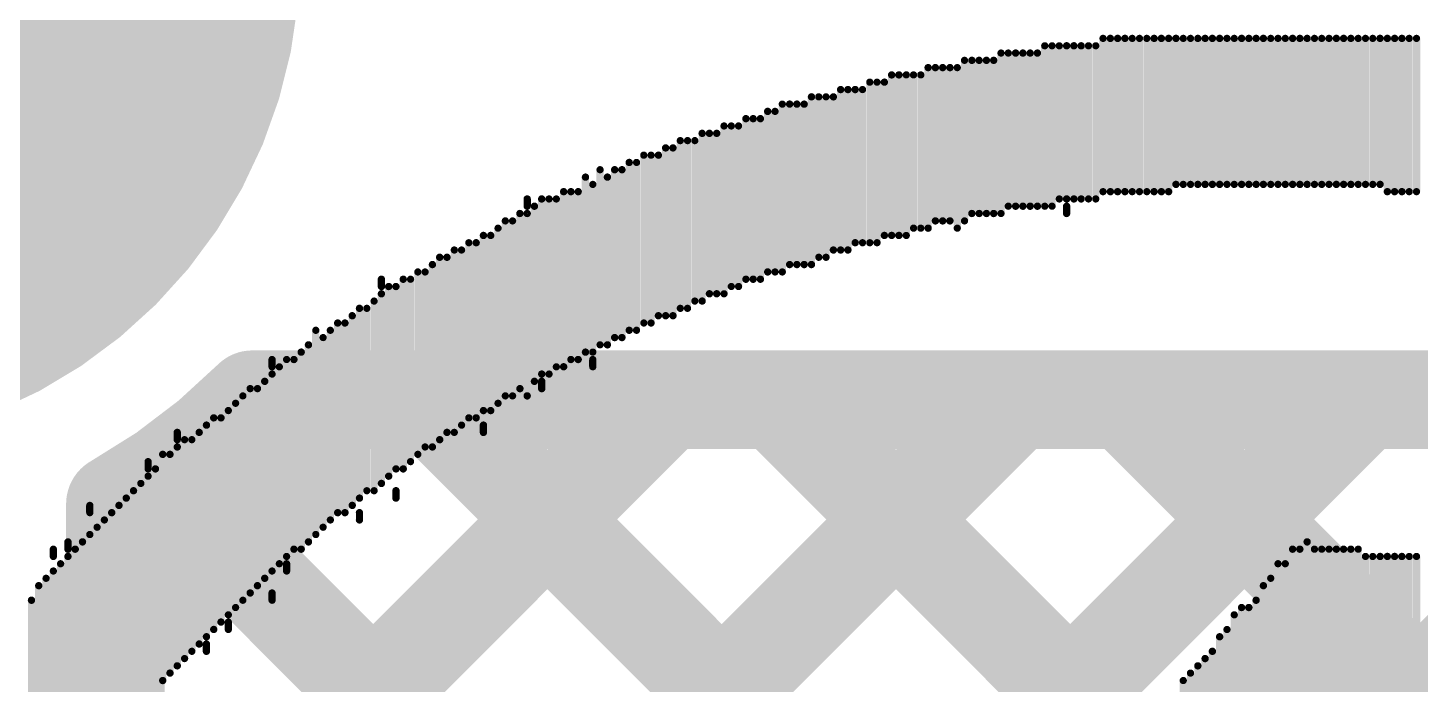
# Model space of a CAD drawing. Header units: millimetres. Extents: x 1.22 to 4.12, y 1.17 to 3.21.
# Drawn here: x 1.4569 to 1.5699, y 2.7019 to 2.7552 of the extents above; entities that cross this region are included whole.
import ezdxf

# ---------------------------------------------------------------- set-up
doc = ezdxf.new("R2010")
doc.units = ezdxf.units.MM
doc.header["$MEASUREMENT"] = 0
for name, color, linetype in [('BottomLayer', 5, 'Continuous'), ('Mechanical2', 216, 'Continuous'), ('PadHoleLayer', 156, 'Continuous'), ('TopLayer', 1, 'Continuous'), ('TopOverlay', 2, 'Continuous')]:
    doc.layers.add(name, color=color, linetype=linetype)

msp = doc.modelspace()

# ---------------------------------------------------------------- linework, layer by layer
at = {"layer": 'BottomLayer', "const_width": 0.008}
for points in [[(1.464, 2.62366), (1.56534, 2.725)], [(1.464, 2.59537), (1.59363, 2.725)], [(1.464, 2.70851), (1.48049, 2.725)], [(1.464, 2.68022), (1.50877, 2.725)], [(1.464, 2.65194), (1.53706, 2.725)], [(1.47512, 2.725), (1.81269, 2.725)], [(1.48936, 2.725), (1.63108, 2.58328)], [(1.51764, 2.725), (1.63615, 2.60649)], [(1.54593, 2.725), (1.65513, 2.6158)], [(1.46742, 2.71865), (1.67883, 2.50724)], [(1.464, 2.4815), (1.464, 2.71655)]]:
    msp.add_lwpolyline(points, dxfattribs=at)
msp.add_lwpolyline([(1.47512, 2.725, -0.068813), (1.464, 2.71655)], format="xyb", dxfattribs=at)
at = {"layer": 'BottomLayer', "const_width": 0.004}
for points in [[(1.47312, 2.725, 1), (1.47712, 2.725, 1)], [(1.47312, 2.725, 1), (1.47712, 2.725, 1)], [(1.47849, 2.725, 1), (1.48249, 2.725, 1)], [(1.48736, 2.725, 1), (1.49136, 2.725, 1)], [(1.50677, 2.725, 1), (1.51077, 2.725, 1)], [(1.51564, 2.725, 1), (1.51964, 2.725, 1)], [(1.53506, 2.725, 1), (1.53906, 2.725, 1)], [(1.54393, 2.725, 1), (1.54793, 2.725, 1)], [(1.56334, 2.725, 1), (1.56734, 2.725, 1)], [(1.46542, 2.71865, 1), (1.46942, 2.71865, 1)], [(1.462, 2.71655, 1), (1.466, 2.71655, 1)], [(1.462, 2.71655, 1), (1.466, 2.71655, 1)], [(1.462, 2.70851, 1), (1.466, 2.70851, 1)]]:
    msp.add_lwpolyline(points, format="xyb", close=True, dxfattribs=at)
at = {"layer": 'Mechanical2', "const_width": 0.01}
msp.add_lwpolyline([(1.37, 2.71728, -0.414214), (1.47972, 2.827)], format="xyb", dxfattribs=at)
at = {"layer": 'PadHoleLayer', "const_width": 0.04}
msp.add_lwpolyline([(1.419, 2.761, 1), (1.459, 2.761, 1)], format="xyb", close=True, dxfattribs=at)
at = {"layer": 'TopLayer', "const_width": 0.008}
for points in [[(1.464, 2.59537), (1.59363, 2.725)], [(1.464, 2.62366), (1.56534, 2.725)], [(1.464, 2.70851), (1.48049, 2.725)], [(1.464, 2.68022), (1.50877, 2.725)], [(1.464, 2.65194), (1.53706, 2.725)], [(1.47512, 2.725), (2.073, 2.725)], [(1.48936, 2.725), (1.63108, 2.58328)], [(1.51764, 2.725), (1.63615, 2.60649)], [(1.54593, 2.725), (1.65513, 2.6158)], [(1.46742, 2.71865), (1.77516, 2.41091)], [(1.464, 2.4189), (1.464, 2.71655)]]:
    msp.add_lwpolyline(points, dxfattribs=at)
msp.add_lwpolyline([(1.47512, 2.725, -0.068813), (1.464, 2.71655)], format="xyb", dxfattribs=at)
at = {"layer": 'TopLayer', "const_width": 0.004}
for points in [[(1.47312, 2.725, 1), (1.47712, 2.725, 1)], [(1.47312, 2.725, 1), (1.47712, 2.725, 1)], [(1.47849, 2.725, 1), (1.48249, 2.725, 1)], [(1.48736, 2.725, 1), (1.49136, 2.725, 1)], [(1.50677, 2.725, 1), (1.51077, 2.725, 1)], [(1.51564, 2.725, 1), (1.51964, 2.725, 1)], [(1.53506, 2.725, 1), (1.53906, 2.725, 1)], [(1.54393, 2.725, 1), (1.54793, 2.725, 1)], [(1.56334, 2.725, 1), (1.56734, 2.725, 1)], [(1.46542, 2.71865, 1), (1.46942, 2.71865, 1)], [(1.462, 2.71655, 1), (1.466, 2.71655, 1)], [(1.462, 2.71655, 1), (1.466, 2.71655, 1)], [(1.462, 2.70851, 1), (1.466, 2.70851, 1)]]:
    msp.add_lwpolyline(points, format="xyb", close=True, dxfattribs=at)
at = {"layer": 'TopOverlay', "const_width": 0.000592}
for points in [[(1.53942, 2.74069), (1.53942, 2.7537)], [(1.54002, 2.74069), (1.54002, 2.7537)], [(1.54061, 2.74128), (1.54061, 2.7537)], [(1.5412, 2.74128), (1.5412, 2.7537)], [(1.54179, 2.74128), (1.54179, 2.7537)], [(1.54238, 2.74128), (1.54238, 2.7537)], [(1.54297, 2.74128), (1.54297, 2.7537)], [(1.54357, 2.74128), (1.54357, 2.7537)], [(1.54416, 2.74187), (1.54416, 2.7543)], [(1.54475, 2.74187), (1.54475, 2.7543)], [(1.54534, 2.74187), (1.54534, 2.7543)], [(1.54593, 2.74187), (1.54593, 2.7543)], [(1.54652, 2.74187), (1.54652, 2.7543)], [(1.54711, 2.74187), (1.54711, 2.7543)], [(1.54771, 2.74187), (1.54771, 2.7543)], [(1.5483, 2.74187), (1.5483, 2.7543)], [(1.54889, 2.74187), (1.54889, 2.7543)], [(1.54948, 2.74187), (1.54948, 2.7543)], [(1.55007, 2.74246), (1.55007, 2.7543)], [(1.55066, 2.74246), (1.55066, 2.7543)], [(1.55126, 2.74246), (1.55126, 2.7543)], [(1.55185, 2.74246), (1.55185, 2.7543)], [(1.55244, 2.74246), (1.55244, 2.7543)], [(1.55303, 2.74246), (1.55303, 2.7543)], [(1.55362, 2.74246), (1.55362, 2.7543)], [(1.55421, 2.74246), (1.55421, 2.7543)], [(1.55481, 2.74246), (1.55481, 2.7543)], [(1.5554, 2.74246), (1.5554, 2.7543)], [(1.55599, 2.74246), (1.55599, 2.7543)], [(1.55658, 2.74246), (1.55658, 2.7543)], [(1.55717, 2.74246), (1.55717, 2.7543)], [(1.55776, 2.74246), (1.55776, 2.7543)], [(1.55836, 2.74246), (1.55836, 2.7543)], [(1.55895, 2.74246), (1.55895, 2.7543)], [(1.55954, 2.74246), (1.55954, 2.7543)], [(1.56013, 2.74246), (1.56013, 2.7543)], [(1.56072, 2.74246), (1.56072, 2.7543)], [(1.56131, 2.74246), (1.56131, 2.7543)], [(1.5619, 2.74246), (1.5619, 2.7543)], [(1.5625, 2.74246), (1.5625, 2.7543)], [(1.56309, 2.74246), (1.56309, 2.7543)], [(1.56368, 2.74246), (1.56368, 2.7543)], [(1.56427, 2.74246), (1.56427, 2.7543)], [(1.56486, 2.74246), (1.56486, 2.7543)], [(1.56545, 2.74246), (1.56545, 2.7543)], [(1.56605, 2.74246), (1.56605, 2.7543)], [(1.56664, 2.74246), (1.56664, 2.7543)], [(1.56723, 2.74187), (1.56723, 2.7543)], [(1.56782, 2.74187), (1.56782, 2.7543)], [(1.56841, 2.74187), (1.56841, 2.7543)], [(1.569, 2.74187), (1.569, 2.7543)], [(1.5696, 2.74187), (1.5696, 2.7543)], [(1.53292, 2.7395), (1.53292, 2.75252)], [(1.53351, 2.7401), (1.53351, 2.75252)], [(1.5341, 2.7401), (1.5341, 2.75252)], [(1.53469, 2.7401), (1.53469, 2.75252)], [(1.53528, 2.7401), (1.53528, 2.75252)], [(1.53587, 2.7401), (1.53587, 2.75311)], [(1.53647, 2.74069), (1.53647, 2.75311)], [(1.53706, 2.74069), (1.53706, 2.75311)], [(1.53765, 2.74069), (1.53765, 2.75311)], [(1.53824, 2.74069), (1.53824, 2.75311)], [(1.53883, 2.74069), (1.53883, 2.75311)], [(1.527, 2.73832), (1.527, 2.75134)], [(1.52759, 2.73832), (1.52759, 2.75134)], [(1.52818, 2.73832), (1.52818, 2.75134)], [(1.52877, 2.73891), (1.52877, 2.75134)], [(1.52937, 2.73891), (1.52937, 2.75134)], [(1.52996, 2.73891), (1.52996, 2.75193)], [(1.53055, 2.7395), (1.53055, 2.75193)], [(1.53114, 2.7395), (1.53114, 2.75193)], [(1.53173, 2.7395), (1.53173, 2.75193)], [(1.53232, 2.73891), (1.53232, 2.75193)], [(1.52286, 2.73714), (1.52286, 2.75015)], [(1.52345, 2.73714), (1.52345, 2.75015)], [(1.52404, 2.73773), (1.52404, 2.75015)], [(1.52463, 2.73773), (1.52463, 2.75015)], [(1.52523, 2.73773), (1.52523, 2.75075)], [(1.52582, 2.73773), (1.52582, 2.75075)], [(1.52641, 2.73832), (1.52641, 2.75075)], [(1.51813, 2.73536), (1.51813, 2.74897)], [(1.51872, 2.73596), (1.51872, 2.74897)], [(1.51931, 2.73596), (1.51931, 2.74897)], [(1.5199, 2.73596), (1.5199, 2.74897)], [(1.52049, 2.73596), (1.52049, 2.74956)], [(1.52108, 2.73655), (1.52108, 2.74956)], [(1.52168, 2.73655), (1.52168, 2.74956)], [(1.52227, 2.73714), (1.52227, 2.74956)], [(1.51694, 2.73536), (1.51694, 2.74838)], [(1.51753, 2.73536), (1.51753, 2.74838)], [(1.51339, 2.73359), (1.51339, 2.7472)], [(1.51398, 2.73418), (1.51398, 2.7472)], [(1.51458, 2.73418), (1.51458, 2.7472)], [(1.51517, 2.73477), (1.51517, 2.74779)], [(1.51576, 2.73477), (1.51576, 2.74779)], [(1.51635, 2.73477), (1.51635, 2.74779)], [(1.50984, 2.73241), (1.50984, 2.74601)], [(1.51043, 2.73241), (1.51043, 2.74601)], [(1.51103, 2.733), (1.51103, 2.74601)], [(1.51162, 2.733), (1.51162, 2.7466)], [(1.51221, 2.73359), (1.51221, 2.7466)], [(1.5128, 2.73359), (1.5128, 2.7466)], [(1.50689, 2.73122), (1.50689, 2.74483)], [(1.50748, 2.73122), (1.50748, 2.74483)], [(1.50807, 2.73181), (1.50807, 2.74483)], [(1.50866, 2.73181), (1.50866, 2.74542)], [(1.50925, 2.73181), (1.50925, 2.74542)], [(1.50334, 2.72945), (1.50334, 2.74365)], [(1.50452, 2.73004), (1.50452, 2.74365)], [(1.50511, 2.73004), (1.50511, 2.74365)], [(1.5057, 2.73063), (1.5057, 2.74424)], [(1.50629, 2.73063), (1.50629, 2.74424)], [(1.50215, 2.72886), (1.50215, 2.74305)], [(1.50274, 2.72886), (1.50274, 2.74246)], [(1.50393, 2.72945), (1.50393, 2.74305)], [(1.49742, 2.74069), (1.49742, 2.74128)], [(1.4986, 2.72708), (1.4986, 2.74128)], [(1.49919, 2.72708), (1.49919, 2.74128)], [(1.49979, 2.72767), (1.49979, 2.74128)], [(1.50038, 2.72767), (1.50038, 2.74187)], [(1.50097, 2.72826), (1.50097, 2.74187)], [(1.50156, 2.72826), (1.50156, 2.74187)], [(1.49683, 2.7259), (1.49683, 2.7401)], [(1.49742, 2.72531), (1.49742, 2.7401)], [(1.49801, 2.72649), (1.49801, 2.74069)], [(1.5412, 2.7401), (1.5412, 2.74069)], [(1.49505, 2.72471), (1.49505, 2.73891)], [(1.49564, 2.72531), (1.49564, 2.7395)], [(1.49624, 2.72531), (1.49624, 2.7395)], [(1.49269, 2.72353), (1.49269, 2.73773)], [(1.49328, 2.72353), (1.49328, 2.73773)], [(1.49387, 2.72412), (1.49387, 2.73832)], [(1.49446, 2.72412), (1.49446, 2.73832)], [(1.49032, 2.72176), (1.49032, 2.73655)], [(1.49091, 2.72235), (1.49091, 2.73655)], [(1.4915, 2.72235), (1.4915, 2.73714)], [(1.4921, 2.72294), (1.4921, 2.73714)], [(1.48973, 2.72117), (1.48973, 2.73596)], [(1.48559, 2.73418), (1.48559, 2.73477)], [(1.48736, 2.71939), (1.48736, 2.73477)], [(1.48795, 2.71998), (1.48795, 2.73477)], [(1.48855, 2.72057), (1.48855, 2.73536)], [(1.48914, 2.72117), (1.48914, 2.73536)], [(1.48559, 2.71821), (1.48559, 2.73359)], [(1.48618, 2.7188), (1.48618, 2.73418)], [(1.48677, 2.71939), (1.48677, 2.73418)], [(1.48381, 2.71702), (1.48381, 2.73241)], [(1.4844, 2.71762), (1.4844, 2.73241)], [(1.485, 2.71762), (1.485, 2.733)], [(1.48204, 2.71584), (1.48204, 2.73122)], [(1.48263, 2.71584), (1.48263, 2.73122)], [(1.48322, 2.71643), (1.48322, 2.73181)], [(1.48026, 2.71407), (1.48026, 2.73063)], [(1.48085, 2.71466), (1.48085, 2.73004)], [(1.48145, 2.71525), (1.48145, 2.73063)], [(1.47908, 2.71288), (1.47908, 2.72886)], [(1.47967, 2.71347), (1.47967, 2.72945)], [(1.47671, 2.72767), (1.47671, 2.72826)], [(1.4773, 2.7117), (1.4773, 2.72767)], [(1.4779, 2.71229), (1.4779, 2.72826)], [(1.47849, 2.71288), (1.47849, 2.72826)], [(1.50274, 2.72767), (1.50274, 2.72826)], [(1.47612, 2.71052), (1.47612, 2.72649)], [(1.47671, 2.71111), (1.47671, 2.72708)], [(1.4986, 2.7259), (1.4986, 2.72649)], [(1.47435, 2.70874), (1.47435, 2.72531)], [(1.47494, 2.70933), (1.47494, 2.7259)], [(1.47553, 2.70992), (1.47553, 2.7259)], [(1.47316, 2.70756), (1.47316, 2.72412)], [(1.47376, 2.70815), (1.47376, 2.72471)], [(1.47139, 2.70578), (1.47139, 2.72294)], [(1.47198, 2.70637), (1.47198, 2.72353)], [(1.47257, 2.70697), (1.47257, 2.72353)], [(1.49387, 2.72235), (1.49387, 2.72294)], [(1.46902, 2.72176), (1.46902, 2.72235)], [(1.4708, 2.70519), (1.4708, 2.72235)], [(1.46902, 2.70342), (1.46902, 2.72117)], [(1.46961, 2.70401), (1.46961, 2.72176)], [(1.47021, 2.7046), (1.47021, 2.72176)], [(1.46666, 2.71939), (1.46666, 2.71998)], [(1.46784, 2.70223), (1.46784, 2.72057)], [(1.46843, 2.70283), (1.46843, 2.72057)], [(1.46666, 2.70105), (1.46666, 2.7188)], [(1.46725, 2.70164), (1.46725, 2.71939)], [(1.46547, 2.69987), (1.46547, 2.71762)], [(1.46606, 2.69987), (1.46606, 2.71821)], [(1.48677, 2.71702), (1.48677, 2.71762)], [(1.46192, 2.71584), (1.46192, 2.71643)], [(1.46429, 2.69809), (1.46429, 2.71643)], [(1.46488, 2.69868), (1.46488, 2.71702)], [(1.46311, 2.69691), (1.46311, 2.71525)], [(1.4637, 2.6975), (1.4637, 2.71584)], [(1.48381, 2.71525), (1.48381, 2.71584)], [(1.46192, 2.69513), (1.46192, 2.71407)], [(1.46251, 2.69573), (1.46251, 2.71466)], [(1.45897, 2.71229), (1.45897, 2.71288)], [(1.46015, 2.71288), (1.46015, 2.71347)], [(1.46074, 2.69336), (1.46074, 2.71288)], [(1.46133, 2.69454), (1.46133, 2.71347)], [(1.55954, 2.59752), (1.55954, 2.71288)], [(1.56013, 2.59693), (1.56013, 2.71288)], [(1.56072, 2.59693), (1.56072, 2.71347)], [(1.56131, 2.59634), (1.56131, 2.71288)], [(1.5619, 2.59574), (1.5619, 2.71288)], [(1.5625, 2.59515), (1.5625, 2.71288)], [(1.56309, 2.59456), (1.56309, 2.71288)], [(1.56368, 2.59397), (1.56368, 2.71288)], [(1.56427, 2.59397), (1.56427, 2.71288)], [(1.56486, 2.59338), (1.56486, 2.71288)], [(1.45956, 2.69218), (1.45956, 2.7117)], [(1.46015, 2.69277), (1.46015, 2.71229)], [(1.4779, 2.71111), (1.4779, 2.7117)], [(1.55836, 2.5987), (1.55836, 2.7117)], [(1.55895, 2.59811), (1.55895, 2.7117)], [(1.56545, 2.59279), (1.56545, 2.71229)], [(1.56605, 2.59219), (1.56605, 2.71229)], [(1.56664, 2.5916), (1.56664, 2.71229)], [(1.56723, 2.5916), (1.56723, 2.71229)], [(1.56782, 2.59101), (1.56782, 2.71229)], [(1.56841, 2.58983), (1.56841, 2.71229)], [(1.569, 2.58924), (1.569, 2.71229)], [(1.5696, 2.58924), (1.5696, 2.71229)], [(1.45837, 2.6904), (1.45837, 2.71052)], [(1.45897, 2.69099), (1.45897, 2.71111)], [(1.55776, 2.59929), (1.55776, 2.71052)], [(1.45778, 2.68981), (1.45778, 2.70992)], [(1.55717, 2.59989), (1.55717, 2.70992)], [(1.45719, 2.68863), (1.45719, 2.70874)], [(1.47671, 2.70874), (1.47671, 2.70933)], [(1.55658, 2.60048), (1.55658, 2.70874)], [(1.55481, 2.60107), (1.55481, 2.70756)], [(1.5554, 2.60107), (1.5554, 2.70815)], [(1.55599, 2.60048), (1.55599, 2.70815)], [(1.47316, 2.70637), (1.47316, 2.70697)], [(1.55421, 2.60166), (1.55421, 2.70637)], [(1.47139, 2.7046), (1.47139, 2.70519)], [(1.55362, 2.60225), (1.55362, 2.70578)], [(1.55244, 2.60344), (1.55244, 2.70401)], [(1.55303, 2.60284), (1.55303, 2.7046)], [(1.55126, 2.60403), (1.55126, 2.70283)], [(1.55185, 2.60403), (1.55185, 2.70342)], [(1.55066, 2.60462), (1.55066, 2.70223)]]:
    msp.add_lwpolyline(points, dxfattribs=at)
at = {"layer": 'TopOverlay', "const_width": 0.000296}
for points in [[(1.53928, 2.7537, 1), (1.53957, 2.7537, 1)], [(1.53987, 2.7537, 1), (1.54016, 2.7537, 1)], [(1.54046, 2.7537, 1), (1.54075, 2.7537, 1)], [(1.54105, 2.7537, 1), (1.54135, 2.7537, 1)], [(1.54164, 2.7537, 1), (1.54194, 2.7537, 1)], [(1.54223, 2.7537, 1), (1.54253, 2.7537, 1)], [(1.54283, 2.7537, 1), (1.54312, 2.7537, 1)], [(1.54342, 2.7537, 1), (1.54371, 2.7537, 1)], [(1.54401, 2.7543, 1), (1.5443, 2.7543, 1)], [(1.5446, 2.7543, 1), (1.5449, 2.7543, 1)], [(1.54519, 2.7543, 1), (1.54549, 2.7543, 1)], [(1.54578, 2.7543, 1), (1.54608, 2.7543, 1)], [(1.54638, 2.7543, 1), (1.54667, 2.7543, 1)], [(1.54697, 2.7543, 1), (1.54726, 2.7543, 1)], [(1.54756, 2.7543, 1), (1.54785, 2.7543, 1)], [(1.54815, 2.7543, 1), (1.54845, 2.7543, 1)], [(1.54874, 2.7543, 1), (1.54904, 2.7543, 1)], [(1.54933, 2.7543, 1), (1.54963, 2.7543, 1)], [(1.54992, 2.7543, 1), (1.55022, 2.7543, 1)], [(1.55052, 2.7543, 1), (1.55081, 2.7543, 1)], [(1.55111, 2.7543, 1), (1.5514, 2.7543, 1)], [(1.5517, 2.7543, 1), (1.552, 2.7543, 1)], [(1.55229, 2.7543, 1), (1.55259, 2.7543, 1)], [(1.55288, 2.7543, 1), (1.55318, 2.7543, 1)], [(1.55347, 2.7543, 1), (1.55377, 2.7543, 1)], [(1.55407, 2.7543, 1), (1.55436, 2.7543, 1)], [(1.55466, 2.7543, 1), (1.55495, 2.7543, 1)], [(1.55525, 2.7543, 1), (1.55555, 2.7543, 1)], [(1.55584, 2.7543, 1), (1.55614, 2.7543, 1)], [(1.55643, 2.7543, 1), (1.55673, 2.7543, 1)], [(1.55702, 2.7543, 1), (1.55732, 2.7543, 1)], [(1.55762, 2.7543, 1), (1.55791, 2.7543, 1)], [(1.55821, 2.7543, 1), (1.5585, 2.7543, 1)], [(1.5588, 2.7543, 1), (1.55909, 2.7543, 1)], [(1.55939, 2.7543, 1), (1.55969, 2.7543, 1)], [(1.55998, 2.7543, 1), (1.56028, 2.7543, 1)], [(1.56057, 2.7543, 1), (1.56087, 2.7543, 1)], [(1.56117, 2.7543, 1), (1.56146, 2.7543, 1)], [(1.56176, 2.7543, 1), (1.56205, 2.7543, 1)], [(1.56235, 2.7543, 1), (1.56264, 2.7543, 1)], [(1.56294, 2.7543, 1), (1.56324, 2.7543, 1)], [(1.56353, 2.7543, 1), (1.56383, 2.7543, 1)], [(1.56412, 2.7543, 1), (1.56442, 2.7543, 1)], [(1.56472, 2.7543, 1), (1.56501, 2.7543, 1)], [(1.56531, 2.7543, 1), (1.5656, 2.7543, 1)], [(1.5659, 2.7543, 1), (1.56619, 2.7543, 1)], [(1.56649, 2.7543, 1), (1.56679, 2.7543, 1)], [(1.56708, 2.7543, 1), (1.56738, 2.7543, 1)], [(1.56767, 2.7543, 1), (1.56797, 2.7543, 1)], [(1.56826, 2.7543, 1), (1.56856, 2.7543, 1)], [(1.56886, 2.7543, 1), (1.56915, 2.7543, 1)], [(1.56945, 2.7543, 1), (1.56974, 2.7543, 1)], [(1.53277, 2.75252, 1), (1.53306, 2.75252, 1)], [(1.53336, 2.75252, 1), (1.53366, 2.75252, 1)], [(1.53395, 2.75252, 1), (1.53425, 2.75252, 1)], [(1.53454, 2.75252, 1), (1.53484, 2.75252, 1)], [(1.53513, 2.75252, 1), (1.53543, 2.75252, 1)], [(1.53573, 2.75311, 1), (1.53602, 2.75311, 1)], [(1.53632, 2.75311, 1), (1.53661, 2.75311, 1)], [(1.53691, 2.75311, 1), (1.53721, 2.75311, 1)], [(1.5375, 2.75311, 1), (1.5378, 2.75311, 1)], [(1.53809, 2.75311, 1), (1.53839, 2.75311, 1)], [(1.53868, 2.75311, 1), (1.53898, 2.75311, 1)], [(1.52685, 2.75134, 1), (1.52715, 2.75134, 1)], [(1.52744, 2.75134, 1), (1.52774, 2.75134, 1)], [(1.52804, 2.75134, 1), (1.52833, 2.75134, 1)], [(1.52863, 2.75134, 1), (1.52892, 2.75134, 1)], [(1.52922, 2.75134, 1), (1.52951, 2.75134, 1)], [(1.52981, 2.75193, 1), (1.53011, 2.75193, 1)], [(1.5304, 2.75193, 1), (1.5307, 2.75193, 1)], [(1.53099, 2.75193, 1), (1.53129, 2.75193, 1)], [(1.53158, 2.75193, 1), (1.53188, 2.75193, 1)], [(1.53218, 2.75193, 1), (1.53247, 2.75193, 1)], [(1.52271, 2.75015, 1), (1.52301, 2.75015, 1)], [(1.5233, 2.75015, 1), (1.5236, 2.75015, 1)], [(1.52389, 2.75015, 1), (1.52419, 2.75015, 1)], [(1.52449, 2.75015, 1), (1.52478, 2.75015, 1)], [(1.52508, 2.75075, 1), (1.52537, 2.75075, 1)], [(1.52567, 2.75075, 1), (1.52596, 2.75075, 1)], [(1.52626, 2.75075, 1), (1.52656, 2.75075, 1)], [(1.51798, 2.74897, 1), (1.51827, 2.74897, 1)], [(1.51857, 2.74897, 1), (1.51887, 2.74897, 1)], [(1.51916, 2.74897, 1), (1.51946, 2.74897, 1)], [(1.51975, 2.74897, 1), (1.52005, 2.74897, 1)], [(1.52034, 2.74956, 1), (1.52064, 2.74956, 1)], [(1.52094, 2.74956, 1), (1.52123, 2.74956, 1)], [(1.52153, 2.74956, 1), (1.52182, 2.74956, 1)], [(1.52212, 2.74956, 1), (1.52242, 2.74956, 1)], [(1.51679, 2.74838, 1), (1.51709, 2.74838, 1)], [(1.51739, 2.74838, 1), (1.51768, 2.74838, 1)], [(1.51325, 2.7472, 1), (1.51354, 2.7472, 1)], [(1.51384, 2.7472, 1), (1.51413, 2.7472, 1)], [(1.51443, 2.7472, 1), (1.51472, 2.7472, 1)], [(1.51502, 2.74779, 1), (1.51532, 2.74779, 1)], [(1.51561, 2.74779, 1), (1.51591, 2.74779, 1)], [(1.5162, 2.74779, 1), (1.5165, 2.74779, 1)], [(1.5097, 2.74601, 1), (1.50999, 2.74601, 1)], [(1.51029, 2.74601, 1), (1.51058, 2.74601, 1)], [(1.51088, 2.74601, 1), (1.51117, 2.74601, 1)], [(1.51147, 2.7466, 1), (1.51177, 2.7466, 1)], [(1.51206, 2.7466, 1), (1.51236, 2.7466, 1)], [(1.51265, 2.7466, 1), (1.51295, 2.7466, 1)], [(1.50674, 2.74483, 1), (1.50703, 2.74483, 1)], [(1.50733, 2.74483, 1), (1.50762, 2.74483, 1)], [(1.50792, 2.74483, 1), (1.50822, 2.74483, 1)], [(1.50851, 2.74542, 1), (1.50881, 2.74542, 1)], [(1.5091, 2.74542, 1), (1.5094, 2.74542, 1)], [(1.50319, 2.74365, 1), (1.50348, 2.74365, 1)], [(1.50437, 2.74365, 1), (1.50467, 2.74365, 1)], [(1.50496, 2.74365, 1), (1.50526, 2.74365, 1)], [(1.50555, 2.74424, 1), (1.50585, 2.74424, 1)], [(1.50615, 2.74424, 1), (1.50644, 2.74424, 1)], [(1.502, 2.74305, 1), (1.5023, 2.74305, 1)], [(1.5026, 2.74246, 1), (1.50289, 2.74246, 1)], [(1.50378, 2.74305, 1), (1.50408, 2.74305, 1)], [(1.54992, 2.74246, 1), (1.55022, 2.74246, 1)], [(1.55052, 2.74246, 1), (1.55081, 2.74246, 1)], [(1.55111, 2.74246, 1), (1.5514, 2.74246, 1)], [(1.5517, 2.74246, 1), (1.552, 2.74246, 1)], [(1.55229, 2.74246, 1), (1.55259, 2.74246, 1)], [(1.55288, 2.74246, 1), (1.55318, 2.74246, 1)], [(1.55347, 2.74246, 1), (1.55377, 2.74246, 1)], [(1.55407, 2.74246, 1), (1.55436, 2.74246, 1)], [(1.55466, 2.74246, 1), (1.55495, 2.74246, 1)], [(1.55525, 2.74246, 1), (1.55555, 2.74246, 1)], [(1.55584, 2.74246, 1), (1.55614, 2.74246, 1)], [(1.55643, 2.74246, 1), (1.55673, 2.74246, 1)], [(1.55702, 2.74246, 1), (1.55732, 2.74246, 1)], [(1.55762, 2.74246, 1), (1.55791, 2.74246, 1)], [(1.55821, 2.74246, 1), (1.5585, 2.74246, 1)], [(1.5588, 2.74246, 1), (1.55909, 2.74246, 1)], [(1.55939, 2.74246, 1), (1.55969, 2.74246, 1)], [(1.55998, 2.74246, 1), (1.56028, 2.74246, 1)], [(1.56057, 2.74246, 1), (1.56087, 2.74246, 1)], [(1.56117, 2.74246, 1), (1.56146, 2.74246, 1)], [(1.56176, 2.74246, 1), (1.56205, 2.74246, 1)], [(1.56235, 2.74246, 1), (1.56264, 2.74246, 1)], [(1.56294, 2.74246, 1), (1.56324, 2.74246, 1)], [(1.56353, 2.74246, 1), (1.56383, 2.74246, 1)], [(1.56412, 2.74246, 1), (1.56442, 2.74246, 1)], [(1.56472, 2.74246, 1), (1.56501, 2.74246, 1)], [(1.56531, 2.74246, 1), (1.5656, 2.74246, 1)], [(1.5659, 2.74246, 1), (1.56619, 2.74246, 1)], [(1.56649, 2.74246, 1), (1.56679, 2.74246, 1)], [(1.49727, 2.74128, 1), (1.49757, 2.74128, 1)], [(1.49845, 2.74128, 1), (1.49875, 2.74128, 1)], [(1.49905, 2.74128, 1), (1.49934, 2.74128, 1)], [(1.49964, 2.74128, 1), (1.49993, 2.74128, 1)], [(1.50023, 2.74187, 1), (1.50053, 2.74187, 1)], [(1.50082, 2.74187, 1), (1.50112, 2.74187, 1)], [(1.50141, 2.74187, 1), (1.50171, 2.74187, 1)], [(1.54046, 2.74128, 1), (1.54075, 2.74128, 1)], [(1.54105, 2.74128, 1), (1.54135, 2.74128, 1)], [(1.54164, 2.74128, 1), (1.54194, 2.74128, 1)], [(1.54223, 2.74128, 1), (1.54253, 2.74128, 1)], [(1.54283, 2.74128, 1), (1.54312, 2.74128, 1)], [(1.54342, 2.74128, 1), (1.54371, 2.74128, 1)], [(1.54401, 2.74187, 1), (1.5443, 2.74187, 1)], [(1.5446, 2.74187, 1), (1.5449, 2.74187, 1)], [(1.54519, 2.74187, 1), (1.54549, 2.74187, 1)], [(1.54578, 2.74187, 1), (1.54608, 2.74187, 1)], [(1.54638, 2.74187, 1), (1.54667, 2.74187, 1)], [(1.54697, 2.74187, 1), (1.54726, 2.74187, 1)], [(1.54756, 2.74187, 1), (1.54785, 2.74187, 1)], [(1.54815, 2.74187, 1), (1.54845, 2.74187, 1)], [(1.54874, 2.74187, 1), (1.54904, 2.74187, 1)], [(1.54933, 2.74187, 1), (1.54963, 2.74187, 1)], [(1.56708, 2.74187, 1), (1.56738, 2.74187, 1)], [(1.56767, 2.74187, 1), (1.56797, 2.74187, 1)], [(1.56826, 2.74187, 1), (1.56856, 2.74187, 1)], [(1.56886, 2.74187, 1), (1.56915, 2.74187, 1)], [(1.56945, 2.74187, 1), (1.56974, 2.74187, 1)], [(1.49668, 2.7401, 1), (1.49698, 2.7401, 1)], [(1.49727, 2.74069, 1), (1.49757, 2.74069, 1)], [(1.49727, 2.7401, 1), (1.49757, 2.7401, 1)], [(1.49786, 2.74069, 1), (1.49816, 2.74069, 1)], [(1.53336, 2.7401, 1), (1.53366, 2.7401, 1)], [(1.53395, 2.7401, 1), (1.53425, 2.7401, 1)], [(1.53454, 2.7401, 1), (1.53484, 2.7401, 1)], [(1.53513, 2.7401, 1), (1.53543, 2.7401, 1)], [(1.53573, 2.7401, 1), (1.53602, 2.7401, 1)], [(1.53632, 2.74069, 1), (1.53661, 2.74069, 1)], [(1.53691, 2.74069, 1), (1.53721, 2.74069, 1)], [(1.5375, 2.74069, 1), (1.5378, 2.74069, 1)], [(1.53809, 2.74069, 1), (1.53839, 2.74069, 1)], [(1.53868, 2.74069, 1), (1.53898, 2.74069, 1)], [(1.53928, 2.74069, 1), (1.53957, 2.74069, 1)], [(1.53987, 2.74069, 1), (1.54016, 2.74069, 1)], [(1.54105, 2.74069, 1), (1.54135, 2.74069, 1)], [(1.54105, 2.7401, 1), (1.54135, 2.7401, 1)], [(1.49491, 2.73891, 1), (1.4952, 2.73891, 1)], [(1.4955, 2.7395, 1), (1.49579, 2.7395, 1)], [(1.49609, 2.7395, 1), (1.49638, 2.7395, 1)], [(1.52863, 2.73891, 1), (1.52892, 2.73891, 1)], [(1.52922, 2.73891, 1), (1.52951, 2.73891, 1)], [(1.52981, 2.73891, 1), (1.53011, 2.73891, 1)], [(1.5304, 2.7395, 1), (1.5307, 2.7395, 1)], [(1.53099, 2.7395, 1), (1.53129, 2.7395, 1)], [(1.53158, 2.7395, 1), (1.53188, 2.7395, 1)], [(1.53218, 2.73891, 1), (1.53247, 2.73891, 1)], [(1.53277, 2.7395, 1), (1.53306, 2.7395, 1)], [(1.49254, 2.73773, 1), (1.49283, 2.73773, 1)], [(1.49313, 2.73773, 1), (1.49343, 2.73773, 1)], [(1.49372, 2.73832, 1), (1.49402, 2.73832, 1)], [(1.49431, 2.73832, 1), (1.49461, 2.73832, 1)], [(1.52389, 2.73773, 1), (1.52419, 2.73773, 1)], [(1.52449, 2.73773, 1), (1.52478, 2.73773, 1)], [(1.52508, 2.73773, 1), (1.52537, 2.73773, 1)], [(1.52567, 2.73773, 1), (1.52596, 2.73773, 1)], [(1.52626, 2.73832, 1), (1.52656, 2.73832, 1)], [(1.52685, 2.73832, 1), (1.52715, 2.73832, 1)], [(1.52744, 2.73832, 1), (1.52774, 2.73832, 1)], [(1.52804, 2.73832, 1), (1.52833, 2.73832, 1)], [(1.49017, 2.73655, 1), (1.49047, 2.73655, 1)], [(1.49076, 2.73655, 1), (1.49106, 2.73655, 1)], [(1.49136, 2.73714, 1), (1.49165, 2.73714, 1)], [(1.49195, 2.73714, 1), (1.49224, 2.73714, 1)], [(1.52094, 2.73655, 1), (1.52123, 2.73655, 1)], [(1.52153, 2.73655, 1), (1.52182, 2.73655, 1)], [(1.52212, 2.73714, 1), (1.52242, 2.73714, 1)], [(1.52271, 2.73714, 1), (1.52301, 2.73714, 1)], [(1.5233, 2.73714, 1), (1.5236, 2.73714, 1)], [(1.48958, 2.73596, 1), (1.48988, 2.73596, 1)], [(1.51857, 2.73596, 1), (1.51887, 2.73596, 1)], [(1.51916, 2.73596, 1), (1.51946, 2.73596, 1)], [(1.51975, 2.73596, 1), (1.52005, 2.73596, 1)], [(1.52034, 2.73596, 1), (1.52064, 2.73596, 1)], [(1.48544, 2.73477, 1), (1.48574, 2.73477, 1)], [(1.48721, 2.73477, 1), (1.48751, 2.73477, 1)], [(1.48781, 2.73477, 1), (1.4881, 2.73477, 1)], [(1.4884, 2.73536, 1), (1.48869, 2.73536, 1)], [(1.48899, 2.73536, 1), (1.48928, 2.73536, 1)], [(1.51502, 2.73477, 1), (1.51532, 2.73477, 1)], [(1.51561, 2.73477, 1), (1.51591, 2.73477, 1)], [(1.5162, 2.73477, 1), (1.5165, 2.73477, 1)], [(1.51679, 2.73536, 1), (1.51709, 2.73536, 1)], [(1.51739, 2.73536, 1), (1.51768, 2.73536, 1)], [(1.51798, 2.73536, 1), (1.51827, 2.73536, 1)], [(1.48544, 2.73418, 1), (1.48574, 2.73418, 1)], [(1.48544, 2.73359, 1), (1.48574, 2.73359, 1)], [(1.48603, 2.73418, 1), (1.48633, 2.73418, 1)], [(1.48662, 2.73418, 1), (1.48692, 2.73418, 1)], [(1.51206, 2.73359, 1), (1.51236, 2.73359, 1)], [(1.51265, 2.73359, 1), (1.51295, 2.73359, 1)], [(1.51325, 2.73359, 1), (1.51354, 2.73359, 1)], [(1.51384, 2.73418, 1), (1.51413, 2.73418, 1)], [(1.51443, 2.73418, 1), (1.51472, 2.73418, 1)], [(1.48366, 2.73241, 1), (1.48396, 2.73241, 1)], [(1.48426, 2.73241, 1), (1.48455, 2.73241, 1)], [(1.48485, 2.733, 1), (1.48514, 2.733, 1)], [(1.5097, 2.73241, 1), (1.50999, 2.73241, 1)], [(1.51029, 2.73241, 1), (1.51058, 2.73241, 1)], [(1.51088, 2.733, 1), (1.51117, 2.733, 1)], [(1.51147, 2.733, 1), (1.51177, 2.733, 1)], [(1.48189, 2.73122, 1), (1.48219, 2.73122, 1)], [(1.48248, 2.73122, 1), (1.48278, 2.73122, 1)], [(1.48307, 2.73181, 1), (1.48337, 2.73181, 1)], [(1.50674, 2.73122, 1), (1.50703, 2.73122, 1)], [(1.50733, 2.73122, 1), (1.50762, 2.73122, 1)], [(1.50792, 2.73181, 1), (1.50822, 2.73181, 1)], [(1.50851, 2.73181, 1), (1.50881, 2.73181, 1)], [(1.5091, 2.73181, 1), (1.5094, 2.73181, 1)], [(1.48012, 2.73063, 1), (1.48041, 2.73063, 1)], [(1.48071, 2.73004, 1), (1.481, 2.73004, 1)], [(1.4813, 2.73063, 1), (1.48159, 2.73063, 1)], [(1.50437, 2.73004, 1), (1.50467, 2.73004, 1)], [(1.50496, 2.73004, 1), (1.50526, 2.73004, 1)], [(1.50555, 2.73063, 1), (1.50585, 2.73063, 1)], [(1.50615, 2.73063, 1), (1.50644, 2.73063, 1)], [(1.47893, 2.72886, 1), (1.47923, 2.72886, 1)], [(1.47952, 2.72945, 1), (1.47982, 2.72945, 1)], [(1.502, 2.72886, 1), (1.5023, 2.72886, 1)], [(1.5026, 2.72886, 1), (1.50289, 2.72886, 1)], [(1.50319, 2.72945, 1), (1.50348, 2.72945, 1)], [(1.50378, 2.72945, 1), (1.50408, 2.72945, 1)], [(1.47657, 2.72826, 1), (1.47686, 2.72826, 1)], [(1.47657, 2.72767, 1), (1.47686, 2.72767, 1)], [(1.47716, 2.72767, 1), (1.47745, 2.72767, 1)], [(1.47775, 2.72826, 1), (1.47804, 2.72826, 1)], [(1.47834, 2.72826, 1), (1.47864, 2.72826, 1)], [(1.49964, 2.72767, 1), (1.49993, 2.72767, 1)], [(1.50023, 2.72767, 1), (1.50053, 2.72767, 1)], [(1.50082, 2.72826, 1), (1.50112, 2.72826, 1)], [(1.50141, 2.72826, 1), (1.50171, 2.72826, 1)], [(1.5026, 2.72826, 1), (1.50289, 2.72826, 1)], [(1.5026, 2.72767, 1), (1.50289, 2.72767, 1)], [(1.47597, 2.72649, 1), (1.47627, 2.72649, 1)], [(1.47657, 2.72708, 1), (1.47686, 2.72708, 1)], [(1.49786, 2.72649, 1), (1.49816, 2.72649, 1)], [(1.49845, 2.72708, 1), (1.49875, 2.72708, 1)], [(1.49845, 2.72649, 1), (1.49875, 2.72649, 1)], [(1.49905, 2.72708, 1), (1.49934, 2.72708, 1)], [(1.4742, 2.72531, 1), (1.47449, 2.72531, 1)], [(1.47479, 2.7259, 1), (1.47509, 2.7259, 1)], [(1.47538, 2.7259, 1), (1.47568, 2.7259, 1)], [(1.4955, 2.72531, 1), (1.49579, 2.72531, 1)], [(1.49609, 2.72531, 1), (1.49638, 2.72531, 1)], [(1.49668, 2.7259, 1), (1.49698, 2.7259, 1)], [(1.49727, 2.72531, 1), (1.49757, 2.72531, 1)], [(1.49845, 2.7259, 1), (1.49875, 2.7259, 1)], [(1.47302, 2.72412, 1), (1.47331, 2.72412, 1)], [(1.47361, 2.72471, 1), (1.4739, 2.72471, 1)], [(1.49372, 2.72412, 1), (1.49402, 2.72412, 1)], [(1.49431, 2.72412, 1), (1.49461, 2.72412, 1)], [(1.49491, 2.72471, 1), (1.4952, 2.72471, 1)], [(1.47124, 2.72294, 1), (1.47154, 2.72294, 1)], [(1.47183, 2.72353, 1), (1.47213, 2.72353, 1)], [(1.47242, 2.72353, 1), (1.47272, 2.72353, 1)], [(1.49195, 2.72294, 1), (1.49224, 2.72294, 1)], [(1.49254, 2.72353, 1), (1.49283, 2.72353, 1)], [(1.49313, 2.72353, 1), (1.49343, 2.72353, 1)], [(1.49372, 2.72294, 1), (1.49402, 2.72294, 1)], [(1.46887, 2.72235, 1), (1.46917, 2.72235, 1)], [(1.47065, 2.72235, 1), (1.47095, 2.72235, 1)], [(1.49076, 2.72235, 1), (1.49106, 2.72235, 1)], [(1.49136, 2.72235, 1), (1.49165, 2.72235, 1)], [(1.49372, 2.72235, 1), (1.49402, 2.72235, 1)], [(1.46887, 2.72176, 1), (1.46917, 2.72176, 1)], [(1.46887, 2.72117, 1), (1.46917, 2.72117, 1)], [(1.46947, 2.72176, 1), (1.46976, 2.72176, 1)], [(1.47006, 2.72176, 1), (1.47035, 2.72176, 1)], [(1.48899, 2.72117, 1), (1.48928, 2.72117, 1)], [(1.48958, 2.72117, 1), (1.48988, 2.72117, 1)], [(1.49017, 2.72176, 1), (1.49047, 2.72176, 1)], [(1.46651, 2.71998, 1), (1.4668, 2.71998, 1)], [(1.46769, 2.72057, 1), (1.46799, 2.72057, 1)], [(1.46828, 2.72057, 1), (1.46858, 2.72057, 1)], [(1.48781, 2.71998, 1), (1.4881, 2.71998, 1)], [(1.4884, 2.72057, 1), (1.48869, 2.72057, 1)], [(1.46651, 2.71939, 1), (1.4668, 2.71939, 1)], [(1.46651, 2.7188, 1), (1.4668, 2.7188, 1)], [(1.4671, 2.71939, 1), (1.4674, 2.71939, 1)], [(1.48603, 2.7188, 1), (1.48633, 2.7188, 1)], [(1.48662, 2.71939, 1), (1.48692, 2.71939, 1)], [(1.48721, 2.71939, 1), (1.48751, 2.71939, 1)], [(1.46532, 2.71762, 1), (1.46562, 2.71762, 1)], [(1.46592, 2.71821, 1), (1.46621, 2.71821, 1)], [(1.48426, 2.71762, 1), (1.48455, 2.71762, 1)], [(1.48485, 2.71762, 1), (1.48514, 2.71762, 1)], [(1.48544, 2.71821, 1), (1.48574, 2.71821, 1)], [(1.48662, 2.71762, 1), (1.48692, 2.71762, 1)], [(1.46178, 2.71643, 1), (1.46207, 2.71643, 1)], [(1.46414, 2.71643, 1), (1.46444, 2.71643, 1)], [(1.46473, 2.71702, 1), (1.46503, 2.71702, 1)], [(1.48307, 2.71643, 1), (1.48337, 2.71643, 1)], [(1.48366, 2.71702, 1), (1.48396, 2.71702, 1)], [(1.48662, 2.71702, 1), (1.48692, 2.71702, 1)], [(1.46178, 2.71584, 1), (1.46207, 2.71584, 1)], [(1.46296, 2.71525, 1), (1.46325, 2.71525, 1)], [(1.46355, 2.71584, 1), (1.46385, 2.71584, 1)], [(1.4813, 2.71525, 1), (1.48159, 2.71525, 1)], [(1.48189, 2.71584, 1), (1.48219, 2.71584, 1)], [(1.48248, 2.71584, 1), (1.48278, 2.71584, 1)], [(1.48366, 2.71584, 1), (1.48396, 2.71584, 1)], [(1.48366, 2.71525, 1), (1.48396, 2.71525, 1)], [(1.46178, 2.71407, 1), (1.46207, 2.71407, 1)], [(1.46237, 2.71466, 1), (1.46266, 2.71466, 1)], [(1.48012, 2.71407, 1), (1.48041, 2.71407, 1)], [(1.48071, 2.71466, 1), (1.481, 2.71466, 1)], [(1.45882, 2.71288, 1), (1.45911, 2.71288, 1)], [(1.46, 2.71347, 1), (1.4603, 2.71347, 1)], [(1.46, 2.71288, 1), (1.4603, 2.71288, 1)], [(1.46059, 2.71288, 1), (1.46089, 2.71288, 1)], [(1.46118, 2.71347, 1), (1.46148, 2.71347, 1)], [(1.47834, 2.71288, 1), (1.47864, 2.71288, 1)], [(1.47893, 2.71288, 1), (1.47923, 2.71288, 1)], [(1.47952, 2.71347, 1), (1.47982, 2.71347, 1)], [(1.55939, 2.71288, 1), (1.55969, 2.71288, 1)], [(1.55998, 2.71288, 1), (1.56028, 2.71288, 1)], [(1.56057, 2.71347, 1), (1.56087, 2.71347, 1)], [(1.56117, 2.71288, 1), (1.56146, 2.71288, 1)], [(1.56176, 2.71288, 1), (1.56205, 2.71288, 1)], [(1.56235, 2.71288, 1), (1.56264, 2.71288, 1)], [(1.56294, 2.71288, 1), (1.56324, 2.71288, 1)], [(1.56353, 2.71288, 1), (1.56383, 2.71288, 1)], [(1.56412, 2.71288, 1), (1.56442, 2.71288, 1)], [(1.56472, 2.71288, 1), (1.56501, 2.71288, 1)], [(1.45882, 2.71229, 1), (1.45911, 2.71229, 1)], [(1.45941, 2.7117, 1), (1.4597, 2.7117, 1)], [(1.46, 2.71229, 1), (1.4603, 2.71229, 1)], [(1.47716, 2.7117, 1), (1.47745, 2.7117, 1)], [(1.47775, 2.71229, 1), (1.47804, 2.71229, 1)], [(1.47775, 2.7117, 1), (1.47804, 2.7117, 1)], [(1.55821, 2.7117, 1), (1.5585, 2.7117, 1)], [(1.5588, 2.7117, 1), (1.55909, 2.7117, 1)], [(1.56531, 2.71229, 1), (1.5656, 2.71229, 1)], [(1.5659, 2.71229, 1), (1.56619, 2.71229, 1)], [(1.56649, 2.71229, 1), (1.56679, 2.71229, 1)], [(1.56708, 2.71229, 1), (1.56738, 2.71229, 1)], [(1.56767, 2.71229, 1), (1.56797, 2.71229, 1)], [(1.56826, 2.71229, 1), (1.56856, 2.71229, 1)], [(1.56886, 2.71229, 1), (1.56915, 2.71229, 1)], [(1.56945, 2.71229, 1), (1.56974, 2.71229, 1)], [(1.45823, 2.71052, 1), (1.45852, 2.71052, 1)], [(1.45882, 2.71111, 1), (1.45911, 2.71111, 1)], [(1.47597, 2.71052, 1), (1.47627, 2.71052, 1)], [(1.47657, 2.71111, 1), (1.47686, 2.71111, 1)], [(1.47775, 2.71111, 1), (1.47804, 2.71111, 1)], [(1.55762, 2.71052, 1), (1.55791, 2.71052, 1)], [(1.45763, 2.70992, 1), (1.45793, 2.70992, 1)], [(1.47538, 2.70992, 1), (1.47568, 2.70992, 1)], [(1.55702, 2.70992, 1), (1.55732, 2.70992, 1)], [(1.45704, 2.70874, 1), (1.45734, 2.70874, 1)], [(1.4742, 2.70874, 1), (1.47449, 2.70874, 1)], [(1.47479, 2.70933, 1), (1.47509, 2.70933, 1)], [(1.47657, 2.70933, 1), (1.47686, 2.70933, 1)], [(1.47657, 2.70874, 1), (1.47686, 2.70874, 1)], [(1.55643, 2.70874, 1), (1.55673, 2.70874, 1)], [(1.47302, 2.70756, 1), (1.47331, 2.70756, 1)], [(1.47361, 2.70815, 1), (1.4739, 2.70815, 1)], [(1.55466, 2.70756, 1), (1.55495, 2.70756, 1)], [(1.55525, 2.70815, 1), (1.55555, 2.70815, 1)], [(1.55584, 2.70815, 1), (1.55614, 2.70815, 1)], [(1.47183, 2.70637, 1), (1.47213, 2.70637, 1)], [(1.47242, 2.70697, 1), (1.47272, 2.70697, 1)], [(1.47302, 2.70697, 1), (1.47331, 2.70697, 1)], [(1.47302, 2.70637, 1), (1.47331, 2.70637, 1)], [(1.55407, 2.70637, 1), (1.55436, 2.70637, 1)], [(1.47065, 2.70519, 1), (1.47095, 2.70519, 1)], [(1.47124, 2.70578, 1), (1.47154, 2.70578, 1)], [(1.47124, 2.70519, 1), (1.47154, 2.70519, 1)], [(1.55347, 2.70578, 1), (1.55377, 2.70578, 1)], [(1.46947, 2.70401, 1), (1.46976, 2.70401, 1)], [(1.47006, 2.7046, 1), (1.47035, 2.7046, 1)], [(1.47124, 2.7046, 1), (1.47154, 2.7046, 1)], [(1.55229, 2.70401, 1), (1.55259, 2.70401, 1)], [(1.55288, 2.7046, 1), (1.55318, 2.7046, 1)], [(1.46828, 2.70283, 1), (1.46858, 2.70283, 1)], [(1.46887, 2.70342, 1), (1.46917, 2.70342, 1)], [(1.55111, 2.70283, 1), (1.5514, 2.70283, 1)], [(1.5517, 2.70342, 1), (1.552, 2.70342, 1)], [(1.46769, 2.70223, 1), (1.46799, 2.70223, 1)], [(1.55052, 2.70223, 1), (1.55081, 2.70223, 1)]]:
    msp.add_lwpolyline(points, format="xyb", close=True, dxfattribs=at)

doc.saveas('drawing.dxf')
